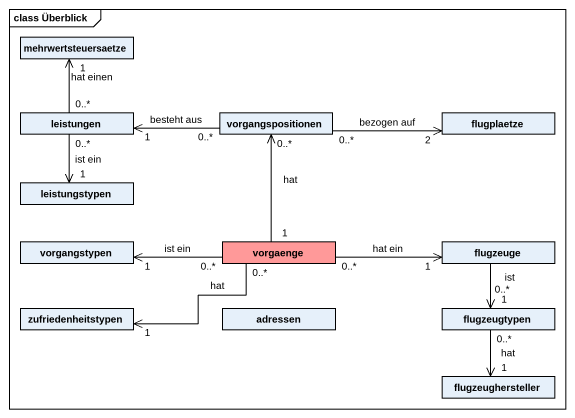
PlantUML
@startuml
mainframe class Überblick
hide circle
hide empty members
class mehrwertsteuersaetze
class leistungen
class vorgangspositionen
class flugplaetze
class leistungstypen
class vorgangstypen
class vorgaenge #FF9999
class flugzeuge
class zufriedenheitstypen
class adressen
class flugzeugtypen
class flugzeughersteller
leistungen "0..*" -up-> "1" mehrwertsteuersaetze : hat einen
leistungen "0..*" --> "1" leistungstypen : ist ein
vorgangspositionen "0..*" -left-> "1" leistungen : besteht aus
vorgangspositionen "0..*" -right-> "2" flugplaetze : bezogen auf
vorgangspositionen "0..*" <-- "1" vorgaenge : hat
vorgaenge "0..*" -left-> "1" vorgangstypen : ist ein
vorgaenge "0..*" -right-> "1" flugzeuge : hat ein
flugzeuge "0..*" --> "1" flugzeugtypen : ist
zufriedenheitstypen "1" <-right- "0..*" vorgaenge : hat
flugzeugtypen "0..*" --> "1" flugzeughersteller : hat
@enduml
